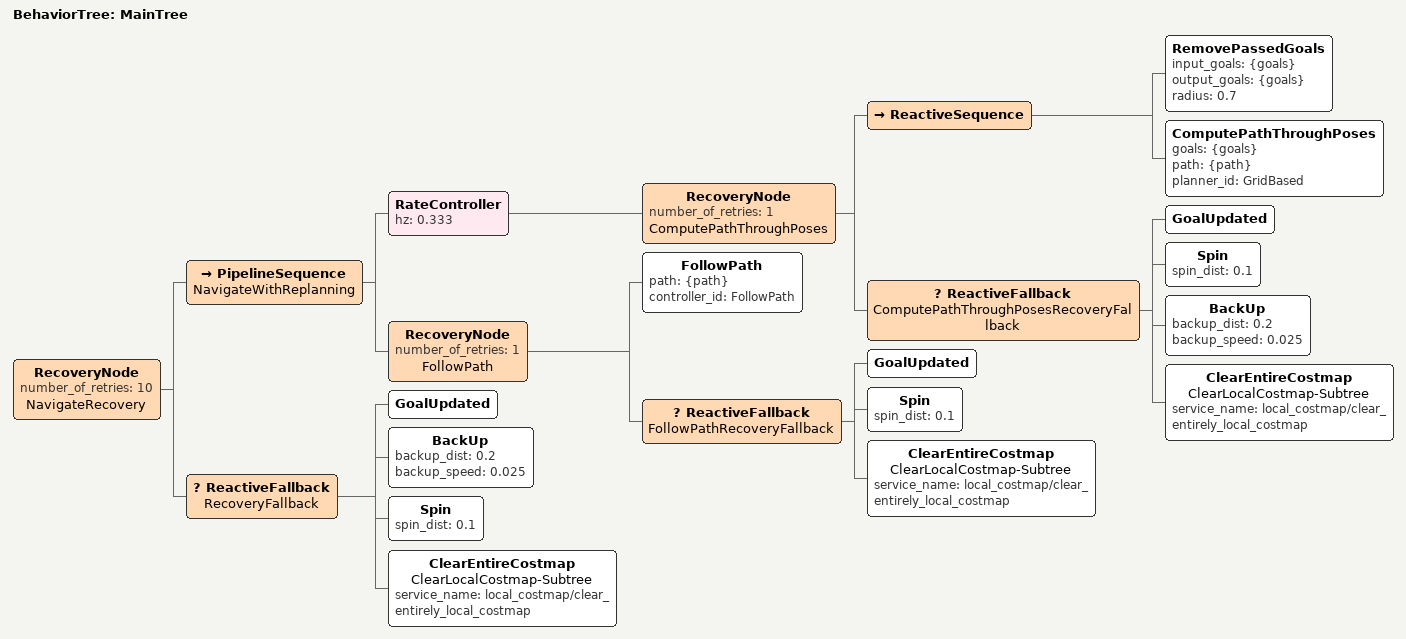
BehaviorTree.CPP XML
<root main_tree_to_execute="MainTree">
    <BehaviorTree ID="MainTree">
        <RecoveryNode number_of_retries="10" name="NavigateRecovery">
            <PipelineSequence name="NavigateWithReplanning">
                <RateController hz="0.333">
                    <RecoveryNode number_of_retries="1" name="ComputePathThroughPoses">
                        <ReactiveSequence>
                            <RemovePassedGoals input_goals="{goals}" output_goals="{goals}" radius="0.7"/>
                            <ComputePathThroughPoses goals="{goals}" path="{path}" planner_id="GridBased"/>
                        </ReactiveSequence>
                        <ReactiveFallback name="ComputePathThroughPosesRecoveryFallback">
                            <GoalUpdated/>
                            <Spin spin_dist="0.1"/>
                            <BackUp backup_dist="0.2" backup_speed="0.025"/>
                            <ClearEntireCostmap name="ClearLocalCostmap-Subtree" service_name="local_costmap/clear_entirely_local_costmap"/>
                        </ReactiveFallback>
                    </RecoveryNode>
                </RateController>
                <RecoveryNode number_of_retries="1" name="FollowPath">
                    <FollowPath path="{path}" controller_id="FollowPath"/>
                    <ReactiveFallback name="FollowPathRecoveryFallback">
                        <GoalUpdated/>
                        <Spin spin_dist="0.1"/>
                        <ClearEntireCostmap name="ClearLocalCostmap-Subtree" service_name="local_costmap/clear_entirely_local_costmap"/>
                    </ReactiveFallback>
                </RecoveryNode>
            </PipelineSequence>
            <ReactiveFallback name="RecoveryFallback">
                <GoalUpdated/>
                <BackUp backup_dist="0.2" backup_speed="0.025"/>
                <Spin spin_dist="0.1"/>
                <ClearEntireCostmap name="ClearLocalCostmap-Subtree" service_name="local_costmap/clear_entirely_local_costmap"/>
            </ReactiveFallback>
        </RecoveryNode>
    </BehaviorTree>
</root>
